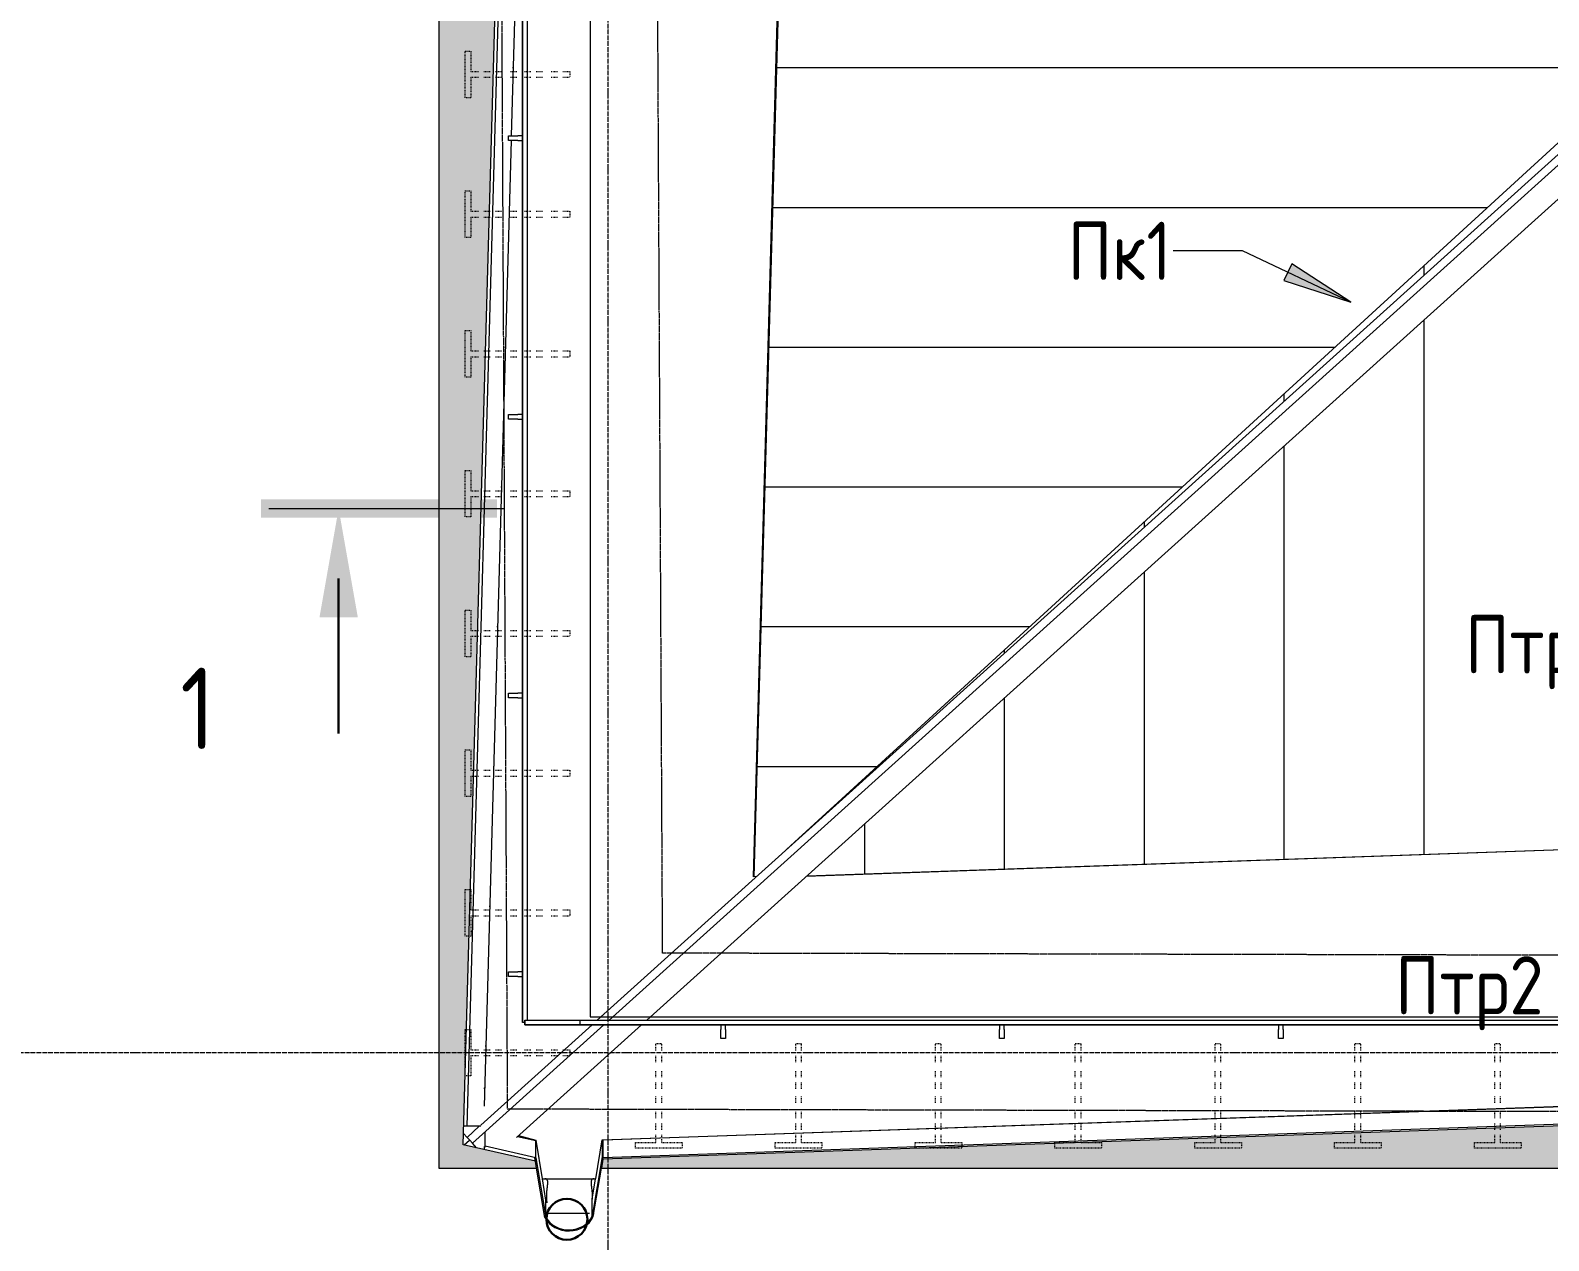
# Model space of a CAD drawing. Header units: millimetres. Extents: x -10178924 to 11692288, y -947381 to 58396.
# Drawn here: x -8980 to -2465, y -557036 to -551840 of the extents above; entities that cross this region are included whole.
import ezdxf

# ---------------------------------------------------------------- set-up
doc = ezdxf.new("R2010")
doc.units = ezdxf.units.MM
for name, pattern in [('ADSK_Линия сетки', [25, 20, -2.5, 0, -2.5]), ('ADSK_Скрыто', [6, 3, -3]), ('ADSK_Штриховая_ш3 п1_5', [4.5, 3, -1.5])]:
    doc.linetypes.add(name, pattern=pattern)
for name, color, linetype, lineweight in [('Аннотация', 7, 'Continuous', 18), ('Антураж', 7, 'Continuous', 18), ('Крыша', 7, 'Continuous', 9), ('Крыша штриховка', 7, 'Continuous', 9), ('Обобщенные модели', 7, 'Continuous', 18), ('Ограждение', 7, 'Continuous', 9), ('Оси', 253, 'Continuous', 9), ('Разрезы', 7, 'Continuous', 9), ('Узлы', 7, 'Continuous', 18)]:
    doc.layers.add(name, color=color, linetype=linetype, lineweight=lineweight)
doc.layers.add('Линии', color=7, linetype='Continuous', lineweight=9, true_color=0x00a600)
doc.styles.add('GOST Common_1', font='GOST_Common.ttf', dxfattribs={"width": 0.9, "height": 250})
doc.styles.add('GOST Common_4', font='GOST_Common.ttf', dxfattribs={"width": 0.9, "height": 200})

# ---------------------------------------------------------------- blocks, each defined once
blk = doc.blocks.new('Водосток - Тип 1 _карниз больше 490мм_-5153572-План кровли АР')
at = {"layer": 'Обобщенные модели'}
for p, q in [((18.8, 435), (20.4, 435)), ((39, 435), (125, 435)), ((125, 435), (216.2, 435)), ((125, 285), (18.8, 285)), ((231.2, 285), (125, 285))]:
    blk.add_line(p, q, dxfattribs=at)
blk.add_open_spline([(20.5, 434.9), (20, 435), (19.4, 435), (18.8, 435)], degree=3, dxfattribs=at)
for points, knots in [([(18.8, 285), (21.1, 285), (25.1, 285.7), (28.9, 288.6), (30.8, 292.1), (31.6, 294.9), (32, 297.4), (32.1, 299.4), (32.2, 301.5), (32.2, 303.8), (32.1, 306.2), (31.9, 308.7), (31.6, 311.4), (31.3, 314.1), (31, 317), (30.6, 319.9), (30.2, 322.9), (29.8, 326), (29.4, 329.2), (29, 332.4), (28.7, 335.7), (28.3, 340.2), (27.8, 345.9), (27.4, 355.3), (27.4, 364.4), (27.7, 371.1), (27.8, 373.1)], [-1, -1, -1, -1, -0.9411765, -0.8823529, -0.8529412, -0.8235294, -0.8088235, -0.7941176, -0.7794118, -0.7647059, -0.75, -0.7352941, -0.7205882, -0.7058824, -0.6911765, -0.6764706, -0.6617647, -0.6470588, -0.6323529, -0.6176471, -0.6029412, -0.5882353, -0.5588235, -0.5294118, -0.4705882, -0.4450671, -0.4450671, -0.4450671, -0.4450671]), ([(220.9, 388.2), (220.9, 388), (221.1, 386.7), (221.3, 384.3), (221.7, 379.8), (222.2, 374.1), (222.6, 364.7), (222.6, 355.2), (222.2, 345.9), (221.7, 340.2), (221.3, 335.7), (221, 332.4), (220.6, 329.2), (220.2, 326), (219.8, 322.9), (219.4, 319.9), (219, 316.9), (218.7, 314.1), (218.4, 311.4), (218.1, 308.7), (217.9, 306.2), (217.8, 303.8), (217.8, 301.5), (217.9, 299.4), (218, 297.3), (218.4, 294.9), (219.2, 292.1), (221.1, 288.5), (224.9, 285.7), (228.9, 285), (231.2, 285)], [-0.6204009, -0.6204009, -0.6204009, -0.6204009, -0.6176471, -0.6029412, -0.5882353, -0.5588235, -0.5294118, -0.4705882, -0.4411765, -0.4117647, -0.3970588, -0.3823529, -0.3676471, -0.3529412, -0.3382353, -0.3235294, -0.3088235, -0.2941176, -0.2794118, -0.2647059, -0.25, -0.2352941, -0.2205882, -0.2058824, -0.1911765, -0.1764706, -0.1470588, -0.1176471, -0.0588235, 0, 0, 0, 0])]:
    blk.add_open_spline(points, degree=3, knots=knots, dxfattribs=at)
blk = doc.blocks.new('Ограждение - 20 доп поручень 300-1864261-План кровли АР')
at = {"layer": 'Ограждение'}
for p, q in [((-60, 10), (-40, 10)), ((-60, 10), (-60, -10)), ((0, 10), (-40, 10)), ((0, -10), (0, 10)), ((-40, -10), (-60, -10)), ((-40, -10), (0, -10))]:
    blk.add_line(p, q, dxfattribs=at)
blk = doc.blocks.new('Ограждение - Ограждение-2505142-План кровли АР')
at = {"extrusion": (0, 0, -1), "zscale": -1}
for p in [(6927.8, 12221.1), (6927.8, 11024.5), (6927.8, 9828), (6927.8, 8631.4)]:
    blk.add_blockref('Ограждение - 20 доп поручень 300-1864261-План кровли АР', p, dxfattribs=at)
at = {"extrusion": (0, 0, -1), "zscale": -1, "rotation": 270.0000000000002}
for p in [(6007.6, 8355), (4811, 8355), (3614.4, 8355)]:
    blk.add_blockref('Ограждение - 20 доп поручень 300-1864261-План кровли АР', p, dxfattribs=at)
blk = doc.blocks.new('Тип верхнего поручня - Верхний поручень_Внутренний_-2505167-План кровли АР')
at = {"layer": 'Ограждение'}
for p, q in [((-6867.8, 8425), (-6867.8, 43385)), ((-6847.8, 43385), (-6847.8, 8435)), ((-6857.8, 8425), (-6867.8, 8425)), ((-6857.8, 8415), (-6857.8, 8435)), ((-6857.8, 8435), (-6620.8, 8435)), ((-6620.8, 8415), (-6857.8, 8415)), ((-6620.8, 8415), (-6620.8, 8435)), ((-6620.8, 8435), (-230, 8435)), ((-240, 8415), (-6620.8, 8415))]:
    blk.add_line(p, q, dxfattribs=at)
blk = doc.blocks.new('Тип верхнего поручня - Верхний поручень_Внутренний_-V27-План кровли АР')
at = {"layer": 'Ограждение'}
for p, q in [((-6867.8, 43385), (-6867.8, 8425)), ((-6847.8, 43385), (-6847.8, 8435)), ((-6857.8, 8425), (-6867.8, 8425)), ((-6857.8, 8435), (-6857.8, 8415)), ((-6857.8, 8435), (-6620.8, 8435)), ((-6857.8, 8415), (-6620.8, 8415)), ((-6620.8, 8435), (-230, 8435)), ((-6620.8, 8415), (-240, 8415))]:
    blk.add_line(p, q, dxfattribs=at)
blk = doc.blocks.new('Ограждение - Ограждение-2968163-План кровли АР')
at = {"layer": 'Ограждение'}
for p, q in [((-6547.1, 8435), (-1883.4, 12638.7)), ((-1832.6, 12638.7), (-6496.3, 8435)), ((-1802.5, 12638.7), (-1743.7, 12573.4)), ((-1743.7, 12573.4), (-6334.9, 8435)), ((-6518.5, 8415), (-7083.3, 7906)), ((-7047.3, 7984.2), (-6569.3, 8415)), ((-6357.1, 8415), (-6894.6, 7930.6)), ((-7030.8, 8144.5), (-7034.3, 8141.4)), ((-7106, 7931.2), (-7053.5, 7978.6)), ((-7106, 7931.2), (-7121.1, 7948)), ((-7094.7, 7918.6), (-7106, 7931.2)), ((-7083.3, 7906), (-7094.7, 7918.6)), ((-7065.6, 7886.4), (-7083.3, 7906))]:
    blk.add_line(p, q, dxfattribs=at)
blk = doc.blocks.new('Антураж 11 - Антураж 11-5662270-План кровли АР')
at = {"layer": 'Антураж'}
for p, q in [((-7105.1, 7978.6), (-6932, 14160)), ((-5877.6, 9050.1), (-5735.3, 14147.7)), ((-5733, 14147.7), (-5875.3, 9050.2)), ((-6883.9, 13407.7), (-6916.8, 12231.1)), ((-6917.3, 12211.1), (-7033, 8065.8)), ((-5864.1, 9050.7), (-5877.6, 9050.1)), ((-7105.1, 7978.6), (-7120.3, 7979.1)), ((-7046.8, 7978.6), (-7105.1, 7978.6))]:
    blk.add_line(p, q, dxfattribs=at)
blk = doc.blocks.new('Антураж 12 - Антураж 12-5662551-План кровли АР')
at = {"layer": 'Антураж'}
for p, q in [((-2045.6, 9177.7), (-5650.5, 9051.9)), ((-5647.6, 9054.5), (-2045.6, 9180.2)), ((-6526.2, 7920.6), (-716.1, 8123.3)), ((-717.4, 8121.9), (-6521.4, 7919.4)), ((-6524, 7845.4), (-483, 8056.2)), ((-7029.6, 7954.3), (-7029.6, 7891.5)), ((-7028.4, 7893.2), (-7028.4, 7955.4)), ((-7032.7, 7878.9), (-7028.4, 7893.2)), ((-7030.9, 7892.2), (-7032.7, 7886.3)), ((-7032.7, 7886.3), (-7032.7, 7878.9)), ((-7032.7, 7886.3), (-7031.4, 7886)), ((-7029.6, 7891.5), (-7031.4, 7885.6)), ((-7031.4, 7888), (-7030.9, 7889.7)), ((-7031.4, 7885.6), (-7031.4, 7888)), ((-7030.9, 7892.2), (-7029.6, 7891.9)), ((-7030.9, 7889.7), (-7030.9, 7892.2)), ((-6810.4, 7843.8), (-7028.4, 7893.2)), ((-6889.1, 7935.5), (-6810.8, 7917.8)), ((-6885.4, 7938.9), (-6811, 7919.1)), ((-6811, 7919.1), (-6783.3, 7753.4)), ((-6810.4, 7844.1), (-6810.4, 7915.5)), ((-6554.1, 7753.4), (-6526.2, 7920.6)), ((-6526.4, 7919.4), (-6526.4, 7848)), ((-6521.4, 7847.4), (-6521.4, 7920.8)), ((-6815.4, 7843.4), (-6811.1, 7844)), ((-6813, 7829.1), (-6815.4, 7843.4)), ((-6810.4, 7843.8), (-6814.7, 7829.5)), ((-6810.4, 7843.8), (-6767.7, 7588.3)), ((-6526.4, 7848), (-6569.2, 7592.2)), ((-6521.4, 7847.4), (-6526.4, 7848)), ((-6523.5, 7835.1), (-6524, 7845.4)), ((-6523.1, 7837.4), (-6521.4, 7847.4)), ((-6772.5, 7587), (-6807.9, 7798.6)), ((-6783.3, 7753.4), (-6772.1, 7753.4)), ((-6767.7, 7662.1), (-6782.9, 7753.4)), ((-6569.2, 7666.1), (-6554.6, 7753.4)), ((-6564.3, 7591), (-6529.6, 7798.6)), ((-6561.5, 7753.4), (-6554.1, 7753.4)), ((-6767.7, 7588.3), (-6767.7, 7662.1)), ((-6569.2, 7592.2), (-6569.2, 7666.1))]:
    blk.add_line(p, q, dxfattribs=at)
for centre, major_axis, start_param, end_param in [((-6669.4, 7702.5), (108.6, 0), 3.582621, 3.65361), ((-6669.4, 7702.5), (108.6, 0), 5.873067, 5.887685), ((-6669.4, 7628.6), (113.6, 0), 3.575978, 5.893296), ((-6669.4, 7628.6), (108.6, 0), 3.582621, 5.887685)]:
    blk.add_ellipse(centre, major_axis=major_axis, ratio=0.870356, start_param=start_param, end_param=end_param, dxfattribs=at)
blk = doc.blocks.new('Разрез - Номер вида спереди_3_5 мм-16061-План кровли АР')
at = {"layer": 'Разрезы'}
for points in [[(9.798, 0.404), (9.798, -0.394), (-0.333, -0.394), (-0.333, 0.404)], [(2.176, -4.675), (3, 0), (3.824, -4.675)]]:
    blk.add_hatch(color=256, dxfattribs=at).paths.add_polyline_path(points)
at = {"layer": 'Разрезы', "lineweight": 30}
blk.add_line((3, -3), (3, -9.663), dxfattribs=at)
blk = doc.blocks.new('Кровля')
at = {"layer": 'Аннотация', "lineweight": 9}
blk.add_hatch(color=256, dxfattribs=at).paths.add_polyline_path([(-3313, 11516.9), (-3567.2, 11681), (-3601, 11609.6)])
at = {"layer": 'Крыша штриховка'}
h = blk.add_hatch(dxfattribs=at)
h.set_pattern_fill('FP_11', color=256, style=0, pattern_type=2)
h.set_pattern_definition([(0, (-1644.9, 0), (0, 600), [])])
h.paths.add_polyline_path([(-7118.9, 7898.4), (-7095.7, 7919.7), (-7121.1, 7948), (-7122.5, 7899.2)])
h.paths.add_polyline_path([(-7033.1, 8142.5), (-7030.8, 8144.5), (-6917.3, 12211.1), (-6919.5, 12211.1), (-7030.7, 8226)])
h.paths.add_polyline_path([(-5875.3, 9050.2), (-5863.6, 9051.1), (-5732.4, 9169.4), (-1902.1, 12680.6), (-1902.1, 12789.4), (-1923.1, 12789.4), (-1923.1, 38789.4), (-1813.3, 38789.4), (-5763.6, 42383.7), (-5965.4, 42388.9), (-5797.2, 37593.9), (-3768.9, 37593.9), (-3768.9, 36723.9), (-5826.6, 36723.9), (-5898.8, 34653.6), (-2874.8, 34653.6), (-2874.8, 32353.6), (-5979.1, 32353.6), (-5982.3, 32259.3), (-5758.7, 26528.7), (-2874.8, 26528.7), (-2874.8, 24228.7), (-5821, 24228.7), (-5923.8, 21595.4), (-4331.7, 21595.4), (-4331.7, 20525.4), (-5965.5, 20525.4), (-5972.9, 20335.2), (-5821.2, 16447.7), (-2874.8, 16447.7), (-2874.8, 14147.7), (-5733, 14147.7), (-5875.3, 9051.1)])
h.paths.add_polyline_path([(-6916.8, 12231.1), (-6883.9, 13407.7), (-6886.1, 13407.7), (-6919, 12231.1)])
h.paths.add_polyline_path([(-6885.6, 13427.7), (-6883.4, 13427.7), (-6867.8, 13993.5), (-6868.7, 14033), (-6884.3, 13472.9)])
h.paths.add_polyline_path([(-6867.8, 14228.6), (-6867.8, 14290.3), (-6880, 14604.3), (-6882.5, 14604.3), (-6868.8, 14253.8)])
h.paths.add_polyline_path([(-6880.8, 14624.3), (-7097.5, 20170.9), (-7227.8, 20204.4), (-7227.8, 20202.7), (-7108.6, 20172.1), (-7109.5, 20167.2), (-7177.3, 20167.2), (-7182.5, 20168.5), (-7182.2, 20162.8), (-7167.1, 20163.5), (-7099.4, 20163), (-6883.2, 14624.3)])
h.paths.add_polyline_path([(-7099.6, 20495.2), (-7097.5, 20495.7), (-6907.8, 25373.5), (-6909.2, 25373.5), (-7099.6, 20495.7)])
h.paths.add_polyline_path([(-6908.5, 25393.5), (-6906.3, 25393.5), (-6875.7, 26176.8), (-6891.1, 26570), (-6893.5, 26570), (-6878, 26173), (-6908.4, 25394.7)])
h.paths.add_polyline_path([(-6891.9, 26590), (-7097.4, 31856.8), (-7227.8, 31890.3), (-7227.8, 31888.6), (-7108.6, 31858), (-7109.5, 31853.1), (-7177.3, 31853.1), (-7182.6, 31854.5), (-7182.2, 31845.4), (-7167.1, 31846.2), (-7099.4, 31845.6), (-6894.3, 26590)])
h.paths.add_polyline_path([(-7192, 32174.8), (-7181.2, 32178.6), (-7191.9, 32178.6), (-7191.9, 32177.8)])
h.paths.add_polyline_path([(-2509.7, 35453.8), (-2510.6, 35446.3), (-2509.9, 35450.2)])
h.paths.add_polyline_path([(-2509.7, 34999.4), (-2510.6, 34991.9), (-2509.9, 34995.8)])
h.paths.add_polyline_path([(-4154, 34976.6), (-5763.1, 34977.1), (-5766.2, 34981), (-5768, 34987.7), (-5768, 34995.5), (-5766.2, 35002.2), (-5763.1, 35006.1), (-5761.3, 35006.6), (-5699.5, 35006.6), (-5699.5, 35431.1), (-5763.1, 35431.6), (-5766.2, 35435.5), (-5768, 35442.2), (-5768, 35449.9), (-5766.2, 35456.7), (-5763.1, 35460.5), (-5761.3, 35461.1), (-2505.5, 35460.8), (-2505.5, 35459.8), (-2501.9, 35460.8), (-2497.8, 35453.8), (-2496.8, 35446.3), (-2498.8, 35435.7), (-2501.9, 35431.8), (-2566.2, 35431.3), (-2566.2, 35006.9), (-2505.5, 35006.4), (-2505.5, 35005.4), (-2501.9, 35006.4), (-2497.8, 34999.4), (-2496.8, 34991.9), (-2498.8, 34981.3), (-2501.9, 34977.4), (-4116.8, 34976.6)])
h.paths.add_polyline_path([(-4599.4, 35006.6), (-4025.9, 35006.9), (-4025.9, 35430.7), (-4002.9, 35430.7), (-4002.9, 35006.9), (-3666.3, 35006.9), (-3666.3, 35430.7), (-3643.3, 35430.7), (-3643.3, 35006.9), (-3306.8, 35006.9), (-3306.8, 35430.7), (-3283.8, 35430.7), (-3283.8, 35006.9), (-2947.3, 35006.9), (-2947.3, 35429.9), (-2924.3, 35429.9), (-2924.3, 35006.9), (-2589.2, 35006.9), (-2589.2, 35431.3), (-4239.8, 35431.1), (-4239.8, 35007.2), (-4262.8, 35007.2), (-4262.8, 35431.1), (-4599.4, 35431.1), (-4599.4, 35007.2), (-4622.4, 35007.2), (-4622.4, 35431.1), (-4958.9, 35431.1), (-4958.9, 35007.2), (-4981.9, 35007.2), (-4981.9, 35431.1), (-5318.4, 35431.1), (-5318.4, 35008.1), (-5341.4, 35008.1), (-5341.4, 35431.1), (-5676.5, 35431.1), (-5676.5, 35006.6), (-4604.6, 35006.6)])
h.paths.add_polyline_path([(-7191.9, 42947.4), (-7156.9, 42948.1), (-7177.3, 42948.1), (-7192, 42951.9), (-7191.9, 42948.1)])
h.paths.add_polyline_path([(-7115.7, 42954.9), (-7115.8, 42956.1), (-7227.8, 42984.9), (-7227.8, 42983.7), (-7115.8, 42954.9)])
h.paths.add_polyline_path([(-7108.8, 43270.1), (-7103.5, 43271.5), (-7058.3, 43397.2), (-7059.6, 43398.3), (-7099.4, 43287.6), (-7167.1, 43287.6), (-7181.2, 43294), (-7189.6, 43270.5), (-7176.3, 43273.6), (-7109.5, 43273.6), (-7109.1, 43271.5)])
h.paths.add_polyline_path([(-7067.6, 43526.7), (-7033.3, 43526.7), (-7026.9, 43533.8), (-7077.9, 43580.2), (-7095.6, 43531.2), (-7087, 43530.3), (-7083.4, 43527.6), (-7083, 43526.7), (-7080.3, 43526.7)])
h.paths.add_polyline_path([(-7087, 43529.3), (-7088.8, 43531.2), (-7088.8, 43529.3)])
h = blk.add_hatch(dxfattribs=at)
h.set_pattern_fill('FP_12', color=256, style=0, pattern_type=2)
h.set_pattern_definition([(90, (0, 1772.7), (-600, 4e-14), [])])
h.paths.add_polyline_path([(-6813, 7829.1), (-6813.6, 7833), (-6814.7, 7829.5)])
h.paths.add_polyline_path([(-7065.6, 7886.4), (-7095.7, 7919.7), (-7118.9, 7898.4), (-7083.3, 7890.4)])
h.paths.add_polyline_path([(-6811.1, 7917.9), (-6810.9, 7917.9), (-6811.7, 7919.2), (-6885.4, 7938.9), (-6889.1, 7935.5), (-6811.5, 7917.9)])
h.paths.add_polyline_path([(-6521.4, 7919.4), (-717.4, 8121.9), (-716.1, 8123.3), (-6521.4, 7920.6)])
h.paths.add_polyline_path([(-5647.6, 9054.5), (-2045.6, 9180.2), (-2045.6, 9801.2), (-195.6, 9801.2), (-195.6, 9244.7), (322.9, 9262.8), (3401, 12638.7), (-1802.5, 12638.7), (-1743.7, 12573.4), (-5512.7, 9176.1)])
h.paths.add_polyline_path([(-5735.4, 9166.6), (-1883.4, 12638.7), (-1902.1, 12638.7), (-1902.1, 12680.6), (-5623.9, 9268.9)])
at = {"layer": 'Узлы', "true_color": 0xffffff}
h = blk.add_hatch(color=7, dxfattribs=at)
h.paths.add_polyline_path([(41826.4, -521.9), (49650.9, -521.9), (49650.9, 475.1), (49562.8, 474), (49503.2, -470.6), (45149.2, -323.1), (41142.1, -458.2), (41079.8, -77.1), (41079.8, -521.9), (41465, -521.9)])
h.paths.add_polyline_path([(-453.6, -388.9), (8078.1, -388.9), (8077.3, -26.3), (7973.5, -276.8), (3655.9, -146.8), (-674.6, -298.6), (-736.9, 259.3), (-736.9, -388.9)])
h.paths.add_polyline_path([(41079.8, 177.9), (41097.9, 182.8), (41188.3, 1719.8), (35856.5, 1526.9), (35850.1, 1488.2), (41079.8, 1488.2), (41079.8, 182)])
h.paths.add_polyline_path([(8078.1, 312.2), (8078.1, 1488.2), (12889.9, 1488.2), (12882.6, 1527), (8005.2, 1701.9), (8062.3, 316.3)])
h.paths.add_polyline_path([(-736.9, 502.7), (-468.8, 8048.7), (-6523.1, 7837.4), (-6529.6, 7798.6), (-736.9, 7798.6), (-736.9, 522.8)])
h.paths.add_polyline_path([(49650.9, 797.5), (49650.9, 7859.4), (55891.9, 7859.4), (55891.9, 8470.8), (55881.1, 8467.5), (55687, 7999.8), (49350.5, 8221), (49618.7, 803.5), (49632.8, 802.6), (49650.1, 797.7)])
h.paths.add_polyline_path([(16530.7, 1488.2), (35571.8, 1488.2), (35566.4, 1520.3), (29060, 1756.5), (29059.6, 1633.4), (19380, 1633.4), (19380, 1744.1), (13174.7, 1526.9), (13168.2, 1488.2), (15807.9, 1488.2)])
h.paths.add_polyline_path([(-7227.8, 7798.6), (-6807.9, 7798.6), (-6813, 7829.1), (-7122.5, 7899.2), (-6947.6, 14171.4), (-7182.5, 20168.5), (-7227.8, 20180.1), (-7227.8, 7899.2)])
h.paths.add_polyline_path([(55891.9, 8773.7), (55891.9, 16804.8), (55861.4, 16796.7), (55713, 12784.8), (55861.2, 8781.6), (55864.6, 8780.7)])
h.paths.add_polyline_path([(24355.3, 13320.2), (32597, 13639), (32606.4, 13678.1), (16107.8, 13678.1), (16117.8, 13638.2), (24355.3, 13320.2)])
h.paths.add_polyline_path([(10664.9, 13409.4), (15825, 13609.8), (15841.3, 13678.1), (11105, 13678.1), (11105, 21012.5), (10508.5, 21012), (10529.1, 20925.4), (10923.6, 20798), (10667.1, 13472.9)])
h.paths.add_polyline_path([(38181.7, 13414.1), (37897.5, 20847.2), (38471.4, 21009.5), (38481.1, 21051.3), (37706.7, 21051.3), (37706.7, 13678.1), (32878, 13678.1), (32887.7, 13637.6), (38174.9, 13414.4)])
h.paths.add_polyline_path([(55891.9, 17107.6), (55891.9, 32796.3), (55861.3, 32788.2), (55572.3, 24949.4), (55861.2, 17115.6), (55864.6, 17114.7)])
h.paths.add_polyline_path([(-7227.8, 20474.6), (-7182.8, 20486.1), (-6960.1, 26174.2), (-7182.6, 31854.5), (-7227.8, 31866), (-7227.8, 20478.7)])
h.paths.add_polyline_path([(45338.1, 20583.1), (45060.3, 27855.3), (45031.9, 27862.7), (45031.9, 21051.3), (38748.9, 21051.3), (38758.7, 21008.8), (45143.6, 20595.7)])
h.paths.add_polyline_path([(3392.9, 20705.4), (10228.7, 20955.9), (10241.6, 21012.5), (3737.3, 21012.5), (3737.3, 28192.7), (3693.8, 28181.5), (3395.2, 20761.3)])
h.paths.add_polyline_path([(45031.9, 28151.9), (45060.5, 28159.8), (45349.7, 35731.9), (45288.1, 37345), (45031.9, 37345), (45031.9, 28159.8)])
h.paths.add_polyline_path([(3737.3, 28469.4), (3737.3, 42947.5), (3702.4, 42938.6), (3419.3, 35707.7), (3702.4, 28478.4), (3736.8, 28469.6)])
h.paths.add_polyline_path([(-7227.8, 32160.5), (-7192.2, 32169.6), (-7003.4, 37563.7), (-7192, 42951.9), (-7227.8, 42961.1), (-7227.8, 32164.6)])
h.paths.add_polyline_path([(55891.9, 33099.2), (55891.9, 43246.9), (55860, 43238.6), (55675.4, 38159.5), (55861.2, 33107.2), (55864.6, 33106.3)])
h.paths.add_polyline_path([(45071.8, 38095), (45259.5, 38095), (45067.3, 43127.7), (45031.9, 43136.9), (45031.9, 38095), (45070, 38095)])
h.paths.add_polyline_path([(3737.3, 43224.3), (3737.3, 43716.6), (-7227.8, 43716.6), (-7227.8, 43255.6), (-7191.7, 43264.8), (-7067.6, 43609), (-1846.2, 43421.7), (3578, 43616.1), (3702.1, 43233.3), (3736.9, 43224.4)])
h.paths.add_polyline_path([(45031.9, 43426.1), (45104.3, 43444.9), (45207, 43781.1), (50463, 43599.1), (55714, 43781), (55835.6, 43550.7), (55891.9, 43536.1), (55891.9, 43898.8), (45031.9, 43898.8), (45031.9, 43440)])
at = {"layer": 'Аннотация', "lineweight": 9}
for p, q in [((-3952.2, 11737.1), (-4075.8, 11737.1)), ((-3778.3, 11737.1), (-3952.2, 11737.1)), ((-3313, 11516.9), (-3778.3, 11737.1)), ((-3567.2, 11681), (-3601, 11609.6)), ((-3313, 11516.9), (-3567.2, 11681)), ((-3601, 11609.6), (-3313, 11516.9))]:
    blk.add_line(p, q, dxfattribs=at)
at = {"layer": 'Крыша'}
for p, q in [((-5735.4, 9166.6), (-1902.1, 12680.6)), ((-7118.9, 7898.4), (-7095.7, 7919.7))]:
    blk.add_line(p, q, dxfattribs=at)
at = {"layer": 'Линии', "color": 5, "true_color": 0x0000ff}
for p, q in [((-6577.8, 43066.6), (-6577.8, 8448.6)), ((-6577.8, 8448.6), (-86.9, 8448.6))]:
    blk.add_line(p, q, dxfattribs=at)
at = {"layer": 'Линии', "color": 7, "linetype": 'ADSK_Штриховая_ш3 п1_5'}
for p, q in [((-6997.7, 20574.6), (-6933.4, 8053.8)), ((-6266.9, 8722.2), (-6327.7, 20578.1)), ((80.5, 8707), (-6266.9, 8722.2)), ((-6933.4, 8053.8), (-556.3, 8038.5))]:
    blk.add_line(p, q, dxfattribs=at)
at = {"layer": 'Линии', "color": 7}
for p, q in [((-7227.8, 20180.1), (-7227.8, 7798.6)), ((-7122.5, 7899.2), (-6947.1, 14159.9)), ((-468.8, 8048.7), (-6523.1, 7837.4)), ((-6813, 7829.1), (-7122.5, 7899.2)), ((-6807.9, 7798.6), (-6813, 7829.1)), ((-6523.1, 7837.4), (-6529.6, 7798.6)), ((-7227.8, 7798.6), (-6807.9, 7798.6)), ((-6529.6, 7798.6), (-736.9, 7798.6))]:
    blk.add_line(p, q, dxfattribs=at)
at = {"layer": 'Линии', "color": 7, "linetype": 'ADSK_Скрыто'}
for p, q in [((-7114.6, 12395), (-7114.6, 12595)), ((-7114.6, 12595), (-7089.6, 12595)), ((-7089.6, 12595), (-7089.6, 12507.5)), ((-7089.6, 12507.5), (-7054.6, 12507.5)), ((-7089.6, 12482.5), (-7089.6, 12395)), ((-7089.6, 12482.5), (-7054.6, 12482.5)), ((-7034.6, 12507.5), (-7004.6, 12507.5)), ((-7034.6, 12482.5), (-7004.6, 12482.5)), ((-6984.6, 12507.5), (-6954.6, 12507.5)), ((-6984.6, 12482.5), (-6954.6, 12482.5)), ((-6919.6, 12507.5), (-6889.6, 12507.5)), ((-6919.6, 12482.5), (-6889.6, 12482.5)), ((-6859.6, 12507.5), (-6829.6, 12507.5)), ((-6859.6, 12482.5), (-6829.6, 12482.5)), ((-6809.6, 12507.5), (-6779.6, 12507.5)), ((-6809.6, 12482.5), (-6779.6, 12482.5)), ((-6744.6, 12507.5), (-6714.6, 12507.5)), ((-6744.6, 12482.5), (-6714.6, 12482.5)), ((-6694.6, 12507.5), (-6664.6, 12507.5)), ((-6694.6, 12482.5), (-6664.6, 12482.5)), ((-6664.6, 12507.5), (-6664.6, 12482.5)), ((-7089.6, 12395), (-7114.6, 12395)), ((-7114.6, 11795), (-7114.6, 11995)), ((-7114.6, 11995), (-7089.6, 11995)), ((-7089.6, 11995), (-7089.6, 11907.5)), ((-7089.6, 11907.5), (-7054.6, 11907.5)), ((-7089.6, 11882.5), (-7089.6, 11795)), ((-7089.6, 11882.5), (-7054.6, 11882.5)), ((-7034.6, 11907.5), (-7004.6, 11907.5)), ((-7034.6, 11882.5), (-7004.6, 11882.5)), ((-6984.6, 11907.5), (-6954.6, 11907.5)), ((-6984.6, 11882.5), (-6954.6, 11882.5)), ((-6919.6, 11907.5), (-6889.6, 11907.5)), ((-6919.6, 11882.5), (-6889.6, 11882.5)), ((-6859.6, 11907.5), (-6829.6, 11907.5)), ((-6859.6, 11882.5), (-6829.6, 11882.5)), ((-6809.6, 11907.5), (-6779.6, 11907.5)), ((-6809.6, 11882.5), (-6779.6, 11882.5)), ((-6744.6, 11907.5), (-6714.6, 11907.5)), ((-6744.6, 11882.5), (-6714.6, 11882.5)), ((-6694.6, 11907.5), (-6664.6, 11907.5)), ((-6694.6, 11882.5), (-6664.6, 11882.5)), ((-6664.6, 11907.5), (-6664.6, 11882.5)), ((-7089.6, 11795), (-7114.6, 11795)), ((-7114.6, 11195), (-7114.6, 11395)), ((-7114.6, 11395), (-7089.6, 11395)), ((-7089.6, 11395), (-7089.6, 11307.5)), ((-7089.6, 11307.5), (-7054.6, 11307.5)), ((-7089.6, 11282.5), (-7089.6, 11195)), ((-7089.6, 11282.5), (-7054.6, 11282.5)), ((-7034.6, 11307.5), (-7004.6, 11307.5)), ((-7034.6, 11282.5), (-7004.6, 11282.5)), ((-6984.6, 11307.5), (-6954.6, 11307.5)), ((-6984.6, 11282.5), (-6954.6, 11282.5)), ((-6919.6, 11307.5), (-6889.6, 11307.5)), ((-6919.6, 11282.5), (-6889.6, 11282.5)), ((-6859.6, 11307.5), (-6829.6, 11307.5)), ((-6859.6, 11282.5), (-6829.6, 11282.5)), ((-6809.6, 11307.5), (-6779.6, 11307.5)), ((-6809.6, 11282.5), (-6779.6, 11282.5)), ((-6744.6, 11307.5), (-6714.6, 11307.5)), ((-6744.6, 11282.5), (-6714.6, 11282.5)), ((-6694.6, 11307.5), (-6664.6, 11307.5)), ((-6694.6, 11282.5), (-6664.6, 11282.5)), ((-6664.6, 11307.5), (-6664.6, 11282.5)), ((-7089.6, 11195), (-7114.6, 11195)), ((-7114.6, 10595), (-7114.6, 10795)), ((-7114.6, 10795), (-7089.6, 10795)), ((-7089.6, 10795), (-7089.6, 10707.5)), ((-7089.6, 10707.5), (-7054.6, 10707.5)), ((-7034.6, 10707.5), (-7004.6, 10707.5)), ((-6984.6, 10707.5), (-6954.6, 10707.5)), ((-6919.6, 10707.5), (-6889.6, 10707.5)), ((-6859.6, 10707.5), (-6829.6, 10707.5)), ((-6809.6, 10707.5), (-6779.6, 10707.5)), ((-6744.6, 10707.5), (-6714.6, 10707.5)), ((-6694.6, 10707.5), (-6664.6, 10707.5)), ((-6664.6, 10707.5), (-6664.6, 10682.5)), ((-7089.6, 10682.5), (-7089.6, 10595)), ((-7089.6, 10682.5), (-7054.6, 10682.5)), ((-7034.6, 10682.5), (-7004.6, 10682.5)), ((-6984.6, 10682.5), (-6954.6, 10682.5)), ((-6919.6, 10682.5), (-6889.6, 10682.5)), ((-6859.6, 10682.5), (-6829.6, 10682.5)), ((-6809.6, 10682.5), (-6779.6, 10682.5)), ((-6744.6, 10682.5), (-6714.6, 10682.5)), ((-6694.6, 10682.5), (-6664.6, 10682.5)), ((-7089.6, 10595), (-7114.6, 10595)), ((-7114.6, 9995), (-7114.6, 10195)), ((-7114.6, 10195), (-7089.6, 10195)), ((-7089.6, 10195), (-7089.6, 10107.5)), ((-7089.6, 10107.5), (-7054.6, 10107.5)), ((-7034.6, 10107.5), (-7004.6, 10107.5)), ((-6984.6, 10107.5), (-6954.6, 10107.5)), ((-6919.6, 10107.5), (-6889.6, 10107.5)), ((-6859.6, 10107.5), (-6829.6, 10107.5)), ((-6809.6, 10107.5), (-6779.6, 10107.5)), ((-6744.6, 10107.5), (-6714.6, 10107.5)), ((-6694.6, 10107.5), (-6664.6, 10107.5)), ((-6664.6, 10107.5), (-6664.6, 10082.5)), ((-7089.6, 10082.5), (-7089.6, 9995)), ((-7089.6, 10082.5), (-7054.6, 10082.5)), ((-7034.6, 10082.5), (-7004.6, 10082.5)), ((-6984.6, 10082.5), (-6954.6, 10082.5)), ((-6919.6, 10082.5), (-6889.6, 10082.5)), ((-6859.6, 10082.5), (-6829.6, 10082.5)), ((-6809.6, 10082.5), (-6779.6, 10082.5)), ((-6744.6, 10082.5), (-6714.6, 10082.5)), ((-6694.6, 10082.5), (-6664.6, 10082.5)), ((-7089.6, 9995), (-7114.6, 9995)), ((-7114.6, 9395), (-7114.6, 9595)), ((-7114.6, 9595), (-7089.6, 9595)), ((-7089.6, 9595), (-7089.6, 9507.5)), ((-7089.6, 9507.5), (-7054.6, 9507.5)), ((-7089.6, 9482.5), (-7089.6, 9395)), ((-7089.6, 9482.5), (-7054.6, 9482.5)), ((-7034.6, 9507.5), (-7004.6, 9507.5)), ((-7034.6, 9482.5), (-7004.6, 9482.5)), ((-6984.6, 9507.5), (-6954.6, 9507.5)), ((-6984.6, 9482.5), (-6954.6, 9482.5)), ((-6919.6, 9507.5), (-6889.6, 9507.5)), ((-6919.6, 9482.5), (-6889.6, 9482.5)), ((-6859.6, 9507.5), (-6829.6, 9507.5)), ((-6859.6, 9482.5), (-6829.6, 9482.5)), ((-6809.6, 9507.5), (-6779.6, 9507.5)), ((-6809.6, 9482.5), (-6779.6, 9482.5)), ((-6744.6, 9507.5), (-6714.6, 9507.5)), ((-6744.6, 9482.5), (-6714.6, 9482.5)), ((-6694.6, 9507.5), (-6664.6, 9507.5)), ((-6694.6, 9482.5), (-6664.6, 9482.5)), ((-6664.6, 9507.5), (-6664.6, 9482.5)), ((-7089.6, 9395), (-7114.6, 9395)), ((-7114.6, 8795), (-7114.6, 8995)), ((-7114.6, 8995), (-7089.6, 8995)), ((-7089.6, 8995), (-7089.6, 8907.5)), ((-7089.6, 8907.5), (-7054.6, 8907.5)), ((-7089.6, 8882.5), (-7089.6, 8795)), ((-7089.6, 8882.5), (-7054.6, 8882.5)), ((-7034.6, 8907.5), (-7004.6, 8907.5)), ((-7034.6, 8882.5), (-7004.6, 8882.5)), ((-6984.6, 8907.5), (-6954.6, 8907.5)), ((-6984.6, 8882.5), (-6954.6, 8882.5)), ((-6919.6, 8907.5), (-6889.6, 8907.5)), ((-6919.6, 8882.5), (-6889.6, 8882.5)), ((-6859.6, 8907.5), (-6829.6, 8907.5)), ((-6859.6, 8882.5), (-6829.6, 8882.5)), ((-6809.6, 8907.5), (-6779.6, 8907.5)), ((-6809.6, 8882.5), (-6779.6, 8882.5)), ((-6744.6, 8907.5), (-6714.6, 8907.5)), ((-6744.6, 8882.5), (-6714.6, 8882.5)), ((-6694.6, 8907.5), (-6664.6, 8907.5)), ((-6694.6, 8882.5), (-6664.6, 8882.5)), ((-6664.6, 8907.5), (-6664.6, 8882.5)), ((-7089.6, 8795), (-7114.6, 8795)), ((-7114.6, 8195), (-7114.6, 8395)), ((-7114.6, 8395), (-7089.6, 8395)), ((-7089.6, 8395), (-7089.6, 8307.5)), ((-7089.6, 8307.5), (-7054.6, 8307.5)), ((-7089.6, 8282.5), (-7089.6, 8195)), ((-7089.6, 8282.5), (-7054.6, 8282.5)), ((-7034.6, 8307.5), (-7004.6, 8307.5)), ((-7034.6, 8282.5), (-7004.6, 8282.5)), ((-6984.6, 8307.5), (-6954.6, 8307.5)), ((-6984.6, 8282.5), (-6954.6, 8282.5)), ((-6919.6, 8307.5), (-6889.6, 8307.5)), ((-6919.6, 8282.5), (-6889.6, 8282.5)), ((-6859.6, 8307.5), (-6829.6, 8307.5)), ((-6859.6, 8282.5), (-6829.6, 8282.5)), ((-6809.6, 8307.5), (-6779.6, 8307.5)), ((-6809.6, 8282.5), (-6779.6, 8282.5)), ((-6744.6, 8307.5), (-6714.6, 8307.5)), ((-6744.6, 8282.5), (-6714.6, 8282.5)), ((-6694.6, 8307.5), (-6664.6, 8307.5)), ((-6694.6, 8282.5), (-6664.6, 8282.5)), ((-6664.6, 8307.5), (-6664.6, 8282.5)), ((-6295.9, 8304.1), (-6295.9, 8334.1)), ((-6295.9, 8334.1), (-6270.9, 8334.1)), ((-6295.9, 8254.1), (-6295.9, 8284.1)), ((-6270.9, 8304.1), (-6270.9, 8334.1)), ((-6270.9, 8254.1), (-6270.9, 8284.1)), ((-5695.9, 8304.1), (-5695.9, 8334.1)), ((-5695.9, 8334.1), (-5670.9, 8334.1)), ((-5695.9, 8254.1), (-5695.9, 8284.1)), ((-5670.9, 8304.1), (-5670.9, 8334.1)), ((-5670.9, 8254.1), (-5670.9, 8284.1)), ((-5095.9, 8304.1), (-5095.9, 8334.1)), ((-5095.9, 8334.1), (-5070.9, 8334.1)), ((-5095.9, 8254.1), (-5095.9, 8284.1)), ((-5070.9, 8304.1), (-5070.9, 8334.1)), ((-5070.9, 8254.1), (-5070.9, 8284.1)), ((-4495.9, 8304.1), (-4495.9, 8334.1)), ((-4495.9, 8334.1), (-4470.9, 8334.1)), ((-4495.9, 8254.1), (-4495.9, 8284.1)), ((-4470.9, 8304.1), (-4470.9, 8334.1)), ((-4470.9, 8254.1), (-4470.9, 8284.1)), ((-3895.9, 8304.1), (-3895.9, 8334.1)), ((-3895.9, 8334.1), (-3870.9, 8334.1)), ((-3895.9, 8254.1), (-3895.9, 8284.1)), ((-3870.9, 8304.1), (-3870.9, 8334.1)), ((-3870.9, 8254.1), (-3870.9, 8284.1)), ((-3295.9, 8304.1), (-3295.9, 8334.1)), ((-3295.9, 8334.1), (-3270.9, 8334.1)), ((-3295.9, 8254.1), (-3295.9, 8284.1)), ((-3270.9, 8304.1), (-3270.9, 8334.1)), ((-3270.9, 8254.1), (-3270.9, 8284.1)), ((-2695.9, 8304.1), (-2695.9, 8334.1)), ((-2695.9, 8334.1), (-2670.9, 8334.1)), ((-2695.9, 8254.1), (-2695.9, 8284.1)), ((-2670.9, 8304.1), (-2670.9, 8334.1)), ((-2670.9, 8254.1), (-2670.9, 8284.1)), ((-6295.9, 8189.1), (-6295.9, 8219.1)), ((-6270.9, 8189.1), (-6270.9, 8219.1)), ((-5695.9, 8189.1), (-5695.9, 8219.1)), ((-5670.9, 8189.1), (-5670.9, 8219.1)), ((-5095.9, 8189.1), (-5095.9, 8219.1)), ((-5070.9, 8189.1), (-5070.9, 8219.1)), ((-4495.9, 8189.1), (-4495.9, 8219.1)), ((-4470.9, 8189.1), (-4470.9, 8219.1)), ((-3895.9, 8189.1), (-3895.9, 8219.1)), ((-3870.9, 8189.1), (-3870.9, 8219.1)), ((-3295.9, 8189.1), (-3295.9, 8219.1)), ((-3270.9, 8189.1), (-3270.9, 8219.1)), ((-2695.9, 8189.1), (-2695.9, 8219.1)), ((-2670.9, 8189.1), (-2670.9, 8219.1)), ((-7089.6, 8195), (-7114.6, 8195)), ((-6295.9, 8139.1), (-6295.9, 8169.1)), ((-6270.9, 8139.1), (-6270.9, 8169.1)), ((-5695.9, 8139.1), (-5695.9, 8169.1)), ((-5670.9, 8139.1), (-5670.9, 8169.1)), ((-5095.9, 8139.1), (-5095.9, 8169.1)), ((-5070.9, 8139.1), (-5070.9, 8169.1)), ((-4495.9, 8139.1), (-4495.9, 8169.1)), ((-4470.9, 8139.1), (-4470.9, 8169.1)), ((-3895.9, 8139.1), (-3895.9, 8169.1)), ((-3870.9, 8139.1), (-3870.9, 8169.1)), ((-3295.9, 8139.1), (-3295.9, 8169.1)), ((-3270.9, 8139.1), (-3270.9, 8169.1)), ((-2695.9, 8139.1), (-2695.9, 8169.1)), ((-2670.9, 8139.1), (-2670.9, 8169.1)), ((-6295.9, 8079.1), (-6295.9, 8109.1)), ((-6270.9, 8079.1), (-6270.9, 8109.1)), ((-5695.9, 8079.1), (-5695.9, 8109.1)), ((-5670.9, 8079.1), (-5670.9, 8109.1)), ((-5095.9, 8079.1), (-5095.9, 8109.1)), ((-5070.9, 8079.1), (-5070.9, 8109.1)), ((-4495.9, 8079.1), (-4495.9, 8109.1)), ((-4470.9, 8079.1), (-4470.9, 8109.1)), ((-3895.9, 8079.1), (-3895.9, 8109.1)), ((-3870.9, 8079.1), (-3870.9, 8109.1)), ((-3295.9, 8079.1), (-3295.9, 8109.1)), ((-3270.9, 8079.1), (-3270.9, 8109.1)), ((-2695.9, 8079.1), (-2695.9, 8109.1)), ((-2670.9, 8079.1), (-2670.9, 8109.1)), ((-6295.9, 8014.1), (-6295.9, 8044.1)), ((-6270.9, 8014.1), (-6270.9, 8044.1)), ((-5695.9, 8014.1), (-5695.9, 8044.1)), ((-5670.9, 8014.1), (-5670.9, 8044.1)), ((-5095.9, 8014.1), (-5095.9, 8044.1)), ((-5070.9, 8014.1), (-5070.9, 8044.1)), ((-4495.9, 8014.1), (-4495.9, 8044.1)), ((-4470.9, 8014.1), (-4470.9, 8044.1)), ((-3895.9, 8014.1), (-3895.9, 8044.1)), ((-3870.9, 8014.1), (-3870.9, 8044.1)), ((-3295.9, 8014.1), (-3295.9, 8044.1)), ((-3270.9, 8014.1), (-3270.9, 8044.1)), ((-2695.9, 8014.1), (-2695.9, 8044.1)), ((-2670.9, 8014.1), (-2670.9, 8044.1)), ((-6295.9, 7964.1), (-6295.9, 7994.1)), ((-6270.9, 7964.1), (-6270.9, 7994.1)), ((-5695.9, 7964.1), (-5695.9, 7994.1)), ((-5670.9, 7964.1), (-5670.9, 7994.1)), ((-5095.9, 7964.1), (-5095.9, 7994.1)), ((-5070.9, 7964.1), (-5070.9, 7994.1)), ((-4495.9, 7964.1), (-4495.9, 7994.1)), ((-4470.9, 7964.1), (-4470.9, 7994.1)), ((-3895.9, 7964.1), (-3895.9, 7994.1)), ((-3870.9, 7964.1), (-3870.9, 7994.1)), ((-3295.9, 7964.1), (-3295.9, 7994.1)), ((-3270.9, 7964.1), (-3270.9, 7994.1)), ((-2695.9, 7964.1), (-2695.9, 7994.1)), ((-2670.9, 7964.1), (-2670.9, 7994.1)), ((-6383.4, 7884.1), (-6383.4, 7909.1)), ((-6383.4, 7909.1), (-6295.9, 7909.1)), ((-6183.4, 7884.1), (-6383.4, 7884.1)), ((-6295.9, 7909.1), (-6295.9, 7944.1)), ((-6270.9, 7909.1), (-6270.9, 7944.1)), ((-6270.9, 7909.1), (-6183.4, 7909.1)), ((-6183.4, 7909.1), (-6183.4, 7884.1)), ((-5783.4, 7884.1), (-5783.4, 7909.1)), ((-5783.4, 7909.1), (-5695.9, 7909.1)), ((-5583.4, 7884.1), (-5783.4, 7884.1)), ((-5695.9, 7909.1), (-5695.9, 7944.1)), ((-5670.9, 7909.1), (-5670.9, 7944.1)), ((-5670.9, 7909.1), (-5583.4, 7909.1)), ((-5583.4, 7909.1), (-5583.4, 7884.1)), ((-5183.4, 7884.1), (-5183.4, 7909.1)), ((-5183.4, 7909.1), (-5095.9, 7909.1)), ((-4983.4, 7884.1), (-5183.4, 7884.1)), ((-5095.9, 7909.1), (-5095.9, 7944.1)), ((-5070.9, 7909.1), (-5070.9, 7944.1)), ((-5070.9, 7909.1), (-4983.4, 7909.1)), ((-4983.4, 7909.1), (-4983.4, 7884.1)), ((-4583.4, 7884.1), (-4583.4, 7909.1)), ((-4583.4, 7909.1), (-4495.9, 7909.1)), ((-4383.4, 7884.1), (-4583.4, 7884.1)), ((-4495.9, 7909.1), (-4495.9, 7944.1)), ((-4470.9, 7909.1), (-4470.9, 7944.1)), ((-4470.9, 7909.1), (-4383.4, 7909.1)), ((-4383.4, 7909.1), (-4383.4, 7884.1)), ((-3983.4, 7884.1), (-3983.4, 7909.1)), ((-3983.4, 7909.1), (-3895.9, 7909.1)), ((-3783.4, 7884.1), (-3983.4, 7884.1)), ((-3895.9, 7909.1), (-3895.9, 7944.1)), ((-3870.9, 7909.1), (-3870.9, 7944.1)), ((-3870.9, 7909.1), (-3783.4, 7909.1)), ((-3783.4, 7909.1), (-3783.4, 7884.1)), ((-3383.4, 7884.1), (-3383.4, 7909.1)), ((-3383.4, 7909.1), (-3295.9, 7909.1)), ((-3183.4, 7884.1), (-3383.4, 7884.1)), ((-3295.9, 7909.1), (-3295.9, 7944.1)), ((-3270.9, 7909.1), (-3270.9, 7944.1)), ((-3270.9, 7909.1), (-3183.4, 7909.1)), ((-3183.4, 7909.1), (-3183.4, 7884.1)), ((-2783.4, 7884.1), (-2783.4, 7909.1)), ((-2783.4, 7909.1), (-2695.9, 7909.1)), ((-2583.4, 7884.1), (-2783.4, 7884.1)), ((-2695.9, 7909.1), (-2695.9, 7944.1)), ((-2670.9, 7909.1), (-2670.9, 7944.1)), ((-2670.9, 7909.1), (-2583.4, 7909.1)), ((-2583.4, 7909.1), (-2583.4, 7884.1))]:
    blk.add_line(p, q, dxfattribs=at)
at = {"layer": 'Линии', "color": 7, "lineweight": 30}
blk.add_circle((-6677.8, 7579.5), 88, dxfattribs=at)
at = {"layer": 'Оси', "linetype": 'ADSK_Линия сетки'}
for p, q in [((-6500.4, -5630.6), (-6500.4, 44110.1)), ((-13798, 8295), (56004.9, 8295))]:
    blk.add_line(p, q, dxfattribs=at)
at = {"layer": 'Разрезы', "lineweight": 20}
blk.add_line((-7957.1, 10630.8), (-6948.6, 10630.8), dxfattribs=at)
at = {"layer": 'Антураж'}
for name in ['Антураж 11 - Антураж 11-5662270-План кровли АР', 'Антураж 12 - Антураж 12-5662551-План кровли АР']:
    blk.add_blockref(name, (0, 0), dxfattribs=at)
at = {"layer": 'Обобщенные модели', "rotation": 180}
blk.add_blockref('Водосток - Тип 1 _карниз больше 490мм_-5153572-План кровли АР', (-6541.8, 8038.6), dxfattribs=at)
at = {"layer": 'Ограждение'}
for name in ['Ограждение - Ограждение-2505142-План кровли АР', 'Тип верхнего поручня - Верхний поручень_Внутренний_-2505167-План кровли АР', 'Тип верхнего поручня - Верхний поручень_Внутренний_-V27-План кровли АР', 'Ограждение - Ограждение-2968163-План кровли АР']:
    blk.add_blockref(name, (0, 0), dxfattribs=at)
at = {"layer": 'Разрезы', "lineweight": 50, "xscale": 99.99999999999993, "yscale": 99.99999999999993, "zscale": 99.99999999999993}
blk.add_blockref('Разрез - Номер вида спереди_3_5 мм-16061-План кровли АР', (-7957.1, 10630.8), dxfattribs=at)
at = {"layer": 'Аннотация', "lineweight": 9, "char_height": 250, "attachment_point": 1, "line_spacing_factor": 1.022766, "style": 'GOST Common_4'}
for s, insert, width in [('\\pxt1.44,2.88,4.32,5.76,7.2,8.64,10.08,11.52,12.96,14.4,15.84,17.28,18.72,20.16,21.6,23.04,24.48,25.92,27.36,28.8,30.24,31.68,33.12,34.56,36,37.44,38.88,40.32,41.76,43.2,44.64,46.08;{Пк1}', (-4528.3, 11862.3), 577.8), ('\\pxt1.44,2.88,4.32,5.76,7.2,8.64,10.08,11.52,12.96,14.4,15.84,17.28,18.72,20.16,21.6,23.04,24.48,25.92,27.36,28.8,30.24,31.68,33.12,34.56,36,37.44,38.88,40.32,41.76,43.2,44.64,46.08;{Птр1}', (-2822.7, 10173.2), 887.4), ('\\pxt1.44,2.88,4.32,5.76,7.2,8.64,10.08,11.52,12.96,14.4,15.84,17.28,18.72,20.16,21.6,23.04,24.48,25.92,27.36,28.8,30.24,31.68,33.12,34.56,36,37.44,38.88,40.32,41.76,43.2,44.64,46.08;{Птр2}', (-3122.9, 8708.9), 887.4)]:
    blk.add_mtext(s, dxfattribs=dict(at, insert=insert, width=width))
at = {"layer": 'Разрезы', "insert": (-8261.6, 9772.8), "char_height": 350, "width": 143.2, "attachment_point": 5, "line_spacing_factor": 1.022766, "style": 'GOST Common_1'}
blk.add_mtext('\\pxqc,t2.90286,5.80571,8.70857,11.61143,14.51429,17.41714,20.32,23.22286,26.12571,29.02857,31.93143,34.83429,37.73714,40.64,43.54286,46.44571,49.34857,52.25143,55.15429,58.05714,60.96,63.86286,66.76571,69.66857,72.57143,75.47429,78.37714,81.28,84.18286,87.08571,89.98857,92.89143;{1}', dxfattribs=at)

msp = doc.modelspace()

# ---------------------------------------------------------------- block references
msp.add_blockref('Кровля', (0, -564523.7))

doc.saveas('drawing.dxf')
